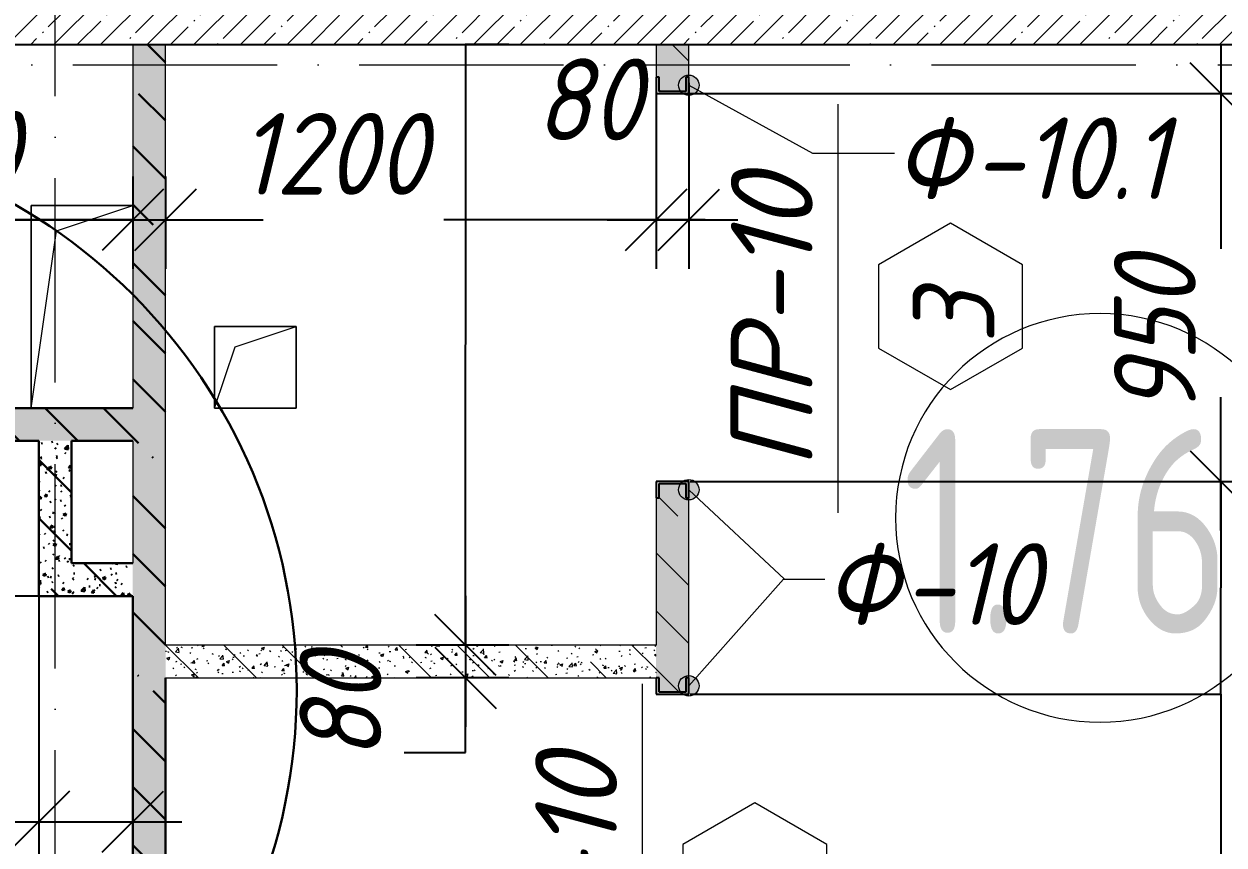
# Model space of a CAD drawing. Header units: millimetres. Extents: x 12986 to 523328, y -9759 to 30092.
# Drawn here: x 151281 to 154216, y 15091 to 17100 of the extents above; entities that cross this region are included whole.
import ezdxf

# ---------------------------------------------------------------- set-up
doc = ezdxf.new("R2010")
doc.units = ezdxf.units.MM
doc.linetypes.add('50_200_ШТРИХ_1Т_ш5_п1_п1_', pattern=[700, 500, -100, 0, -100])
for name, color, linetype, lineweight in [('0) ПГП', 1, 'Continuous', 30), ('2) Расчет', 1, 'Continuous', 30), ('A-ANNO-DIMS', 7, 'Continuous', 9), ('A-AREA-IDEN', 7, 'Continuous', 9), ('A-DOOR-IDEN', 7, 'Continuous', 9), ('A-FLOR', 7, 'Continuous', 9), ('A-GENM', 7, 'Continuous', 9), ('A-GENM-1', 7, 'Continuous', 25), ('A-GENM-IDEN', 7, 'Continuous', 9), ('A-WALL-1', 7, 'Continuous', 25), ('A-WALL-6', 18, 'Continuous', 13), ('A-WALL-PATT-1', 7, 'Continuous', 5), ('A-WALL-PATT-4', 250, 'Continuous', 5), ('Оси-2', 7, '50_200_ШТРИХ_1Т_ш5_п1_п1_', 9)]:
    doc.layers.add(name, color=color, linetype=linetype, lineweight=lineweight)
doc.layers.add('0)Допникки кружки', color=7, linetype='Continuous', plot=False)
doc.styles.add('ISOCPEUR_I_3', font='isocpeui.ttf', dxfattribs={"width": 0.9, "height": 200})
doc.styles.add('ISOCPEUR_I_5', font='isocpeui.ttf', dxfattribs={"height": 200})
doc.styles.add('СПДС', font='ГОСТ тип А.ttf', dxfattribs={"width": 0.9})
doc.dimstyles.new('ISO-2_0_0_9К_СРЕДНИЙ_1', dxfattribs={"dimscale": 304.8, "dimtxt": 199.196235, "dimasz": 0.492126, "dimexe": 0.393701, "dimexo": 0, "dimgap": 0, "dimtad": 1, "dimdec": 0, "dimzin": 0, "dimdsep": 46, "dimtxsty": 'ISOCPEUR_I_3', "dimblk1": 'OBLIQUE', "dimblk2": 'OBLIQUE', "dimsah": 1, "dimcen": 0.09, "dimdle": 0.393701, "dimazin": 0, "dimtfac": 1, "dimtdec": 4, "dimtix": 1, "dimtmove": 2, "dimatfit": 3, "dimfxl": 1, "dimtvp": 1, "dimtolj": 1, "dimtzin": 0, "dimarcsym": 2})
doc.dimstyles.new('ISO-2_0_0_9К_СРЕДНИЙ_6', dxfattribs={"dimscale": 304.8, "dimtxt": 199.196235, "dimasz": 0.492126, "dimexe": 0.393701, "dimexo": 0, "dimgap": 0, "dimtad": 1, "dimdec": 0, "dimzin": 0, "dimdsep": 46, "dimtxsty": 'ISOCPEUR_I_3', "dimblk1": 'OBLIQUE', "dimblk2": 'OBLIQUE', "dimsah": 1, "dimcen": 0.09, "dimdle": 0.393701, "dimazin": 0, "dimtfac": 1, "dimtdec": 4, "dimtix": 1, "dimtmove": 1, "dimatfit": 3, "dimfxl": 1, "dimtvp": 1, "dimtolj": 1, "dimtzin": 0, "dimarcsym": 2})
doc.dimstyles.get("Standard").update_dxf_attribs({"dimtxt": 0.18, "dimasz": 0.18, "dimexe": 0.18, "dimexo": 0.0625, "dimgap": 0.09, "dimtad": 0, "dimtih": 1, "dimtoh": 1, "dimdec": 4, "dimzin": 0, "dimdsep": 46, "dimtxsty": 'Standard', "dimcen": 0.09, "dimadec": 0, "dimazin": 0, "dimtfac": 1, "dimtdec": 4, "dimtofl": 0, "dimtmove": 0, "dimatfit": 3, "dimfxl": 1, "dimtolj": 1, "dimtzin": 0, "dimarcsym": 0})
pattern_1 = [(50, (61996.893, 0), (72.873764, -6.37607), [7.62, -83.82]), (355, (61996.89, 0), (-14.09699, 76.422444), [6.096, -67.056]), (100.451, (62002.966, -0.53), (58.776964, 70.04687), [6.476, -71.236]), (46.184, (61996.89, 20.32), (108.43142, -16.81745), [11.43, -125.73]), (96.636, (62005.93, 18.92), (94.961, 98.97089), [9.714, -106.854]), (351.184, (61996.89, 20.32), (94.96227, 98.97018), [9.144, -100.584]), (21, (62007.053, 15.24), (60.64565, -40.906537), [7.62, -83.82]), (326, (62007.05, 15.24), (24.72083, 73.67493), [6.096, -67.056]), (71.451, (62012.11, 11.83), (85.36689, 32.768737), [6.476, -71.236]), (37.5, (61996.893, 0), (1.235525, 33.8224325), [3.353, -62.89, 3.353, -64.719, -67.31]), (37.5, (61996.893, 0), (1.235525, 33.8224325), [-134.315, 3.353, -63.957]), (7.5, (61996.893, 0), (26.728146, 40.07255), [3.353, -35.458, 3.353, -61.366, -25.654]), (7.5, (61996.893, 0), (26.728146, 40.07255), [-103.53, 3.353, -22.301]), (327.5, (61974.236, 0), (54.2363175, -2.292117), [3.353, -22.047, 3.353, -75.895, -105.156]), (327.5, (61974.236, 0), (54.2363175, -2.292117), [-104.648, 3.353, -101.803]), (317.5, (61964.076, 0), (59.25158, 10.17014), [3.353, -29.667, 3.353, -49.276, -74.676]), (317.5, (61964.076, 0), (59.25158, 10.17014), [-85.649, 3.353, -71.323])]
pattern_2 = [(135, (61996.9, 0), (-142.5612, -142.5612), []), (135, (62139.46, 0), (-142.5612, -142.5612), [252.016, -50.403, 3.353, -47.05])]

# ---------------------------------------------------------------- blocks, each defined once
blk = doc.blocks.new('AR_Отверстие прямоугольное _в плите_ - AR_Отверстие прямоугольное _в плите_-V79-АР1_Кладочный план 1 этажа')
at = {"layer": 'A-GENM'}
for p, q in [((124, 250), (-125, 250)), ((-125, 250), (-125, -246)), ((-62.5, 187.5), (124, 249.7)), ((-124.4, -246), (-62.5, 187.5))]:
    blk.add_line(p, q, dxfattribs=at)
blk = doc.blocks.new('AR_Отверстие прямоугольное _в плите_ - AR_Отверстие прямоугольное _в плите_-24484673-АР1_Кладочный план 1 этажа')
at = {"layer": 'A-GENM'}
for p, q in [((100, 100), (-100, 100)), ((-100, 100), (-100, -100)), ((-50, 50), (100, 100)), ((100, -100), (100, 100)), ((-100, -100), (-50, 50)), ((-100, -100), (100, -100))]:
    blk.add_line(p, q, dxfattribs=at)
blk = doc.blocks.new('Фахверк_СКБ_Швеллер - Ф-10_1_80х4030_развернут-26974358-АР1_Кладочный план 1 этажа')
at = {"layer": 'A-GENM-1'}
for p, q in [((165, 40), (125, 40)), ((125, 40), (125, -40)), ((129.5, 32.6), (165, 32.6)), ((129.5, -32.6), (129.5, 32.6)), ((165, 32.6), (165, 40)), ((125, -40), (165, -40)), ((165, -32.6), (129.5, -32.6)), ((165, -40), (165, -32.6))]:
    blk.add_line(p, q, dxfattribs=at)
blk = doc.blocks.new('Фахверк_СКБ_Швеллер - Ф-10_80х4030-26973533-АР1_Кладочный план 1 этажа')
at = {"layer": 'A-GENM-1'}
for p, q in [((165, 40), (125, 40)), ((125, 40), (125, -40)), ((129.5, 32.6), (165, 32.6)), ((129.5, -32.6), (129.5, 32.6)), ((165, 32.6), (165, 40)), ((125, -40), (165, -40)), ((165, -32.6), (129.5, -32.6)), ((165, -40), (165, -32.6))]:
    blk.add_line(p, q, dxfattribs=at)
blk = doc.blocks.new('DIMBLOCK152-АР1_Кладочный план 1 этажа')
at = {"layer": 'A-ANNO-DIMS', "color": 0, "lineweight": -2, "transparency": 16777216}
for p, q in [((154314.3, 17050), (154453.1, 17050)), ((154452.9, 17049.8), (154452.9, 16930.3)), ((152907, 16930.1), (154453.1, 16930.1)), ((154452.9, 16930.1), (154452.9, 16508.8)), ((154452.9, 16508.8), (154452.7, 16508.8))]:
    blk.add_line(p, q, dxfattribs=at)
at = {"layer": 'A-ANNO-DIMS', "color": 0, "transparency": 16777216}
for points in [[(154452.9, 17049.8), (154452.9, 17049.8), (154452.9, 17050)], [(154452.9, 16930.3), (154452.9, 16930.3), (154452.9, 16930.1)]]:
    blk.add_solid(points, dxfattribs=at)
at = {"layer": 'Defpoints', "color": 0, "transparency": 16777216}
for p in [(154314.2, 17050), (152906.9, 16930.1), (154452.9, 16930.1)]:
    blk.add_point(p, dxfattribs=at)
at = {"layer": 'A-ANNO-DIMS', "color": 0, "transparency": 16777216, "insert": (154452.4, 16304.3), "char_height": 0.18, "width": 409.118, "attachment_point": 1, "rotation": 90, "line_spacing_factor": 1.149209}
blk.add_mtext('\\A1;119.8895', dxfattribs=at)
blk = doc.blocks.new('_Oblique')
at = {"color": 0, "linetype": 'ByBlock', "lineweight": -2}
blk.add_line((-0.5, -0.5), (0.5, 0.5), dxfattribs=at)
blk = doc.blocks.new('DIMBLOCK153-АР1_Кладочный план 1 этажа')
at = {"layer": 'A-ANNO-DIMS', "color": 0, "lineweight": -2, "transparency": 16777216}
for p, q in [((154208.1, 17050.1), (154208.1, 16550.1)), ((152906.9, 16930.1), (154328.1, 16930.1)), ((154208.1, 15860.1), (154208.1, 16186.4)), ((152909.9, 15980.1), (154328.1, 15980.1))]:
    blk.add_line(p, q, dxfattribs=at)
at = {"layer": 'Defpoints', "color": 0, "transparency": 16777216}
for p in [(152906.9, 16930.1), (152909.9, 15980.1), (154208.1, 15980.1)]:
    blk.add_point(p, dxfattribs=at)
at = {"layer": 'A-ANNO-DIMS', "color": 0, "lineweight": -2, "transparency": 16777216, "xscale": 150, "yscale": 150, "zscale": 150}
for p, rotation in [((154208.1, 16930.1), 90), ((154208.1, 15980.1), 270)]:
    blk.add_blockref('_Oblique', p, dxfattribs=dict(at, rotation=rotation))
at = {"layer": 'A-ANNO-DIMS', "color": 0, "transparency": 16777216, "insert": (153946.8, 16140.7), "char_height": 200, "width": 455.087, "attachment_point": 1, "rotation": 90, "line_spacing_factor": 1.149209, "style": 'ISOCPEUR_I_3'}
blk.add_mtext('\\A1;950', dxfattribs=at)
blk = doc.blocks.new('DIMBLOCK154-АР1_Кладочный план 1 этажа')
at = {"layer": 'A-ANNO-DIMS', "color": 0, "lineweight": -2, "transparency": 16777216}
for p, q in [((152910, 15980.1), (154208.3, 15980.1)), ((154208.1, 15979.9), (154208.1, 15720.3)), ((154208.1, 15460.3), (154208.1, 15719.9)), ((152910, 15460.1), (154208.3, 15460.1))]:
    blk.add_line(p, q, dxfattribs=at)
at = {"layer": 'A-ANNO-DIMS', "color": 0, "transparency": 16777216}
for points in [[(154208.1, 15979.9), (154208.2, 15979.9), (154208.1, 15980.1)], [(154208.1, 15460.3), (154208.2, 15460.3), (154208.1, 15460.1)]]:
    blk.add_solid(points, dxfattribs=at)
at = {"layer": 'Defpoints', "color": 0, "transparency": 16777216}
for p in [(152909.9, 15980.1), (152909.9, 15460.1), (154208.1, 15460.1)]:
    blk.add_point(p, dxfattribs=at)
at = {"layer": 'A-ANNO-DIMS', "color": 0, "transparency": 16777216, "insert": (154208.1, 15720.1), "char_height": 0.18, "width": 455.087, "attachment_point": 5}
blk.add_mtext('\\A1;520.0000', dxfattribs=at)
blk = doc.blocks.new('DIMBLOCK155-АР1_Кладочный план 1 этажа')
at = {"layer": 'A-ANNO-DIMS', "color": 0, "lineweight": -2, "transparency": 16777216}
for p, q in [((152910, 15460.1), (154208.3, 15460.1)), ((154208.1, 15459.9), (154208.1, 14985.3)), ((154208.1, 14510.3), (154208.1, 14984.9)), ((152907, 14510.1), (154208.3, 14510.1))]:
    blk.add_line(p, q, dxfattribs=at)
at = {"layer": 'A-ANNO-DIMS', "color": 0, "transparency": 16777216}
for points in [[(154208.1, 15459.9), (154208.2, 15459.9), (154208.1, 15460.1)], [(154208.1, 14510.3), (154208.2, 14510.3), (154208.1, 14510.1)]]:
    blk.add_solid(points, dxfattribs=at)
at = {"layer": 'Defpoints', "color": 0, "transparency": 16777216}
for p in [(152909.9, 15460.1), (152906.9, 14510.1), (154208.1, 14510.1)]:
    blk.add_point(p, dxfattribs=at)
at = {"layer": 'A-ANNO-DIMS', "color": 0, "transparency": 16777216, "insert": (154208.1, 14985.1), "char_height": 0.18, "width": 455.087, "attachment_point": 5}
blk.add_mtext('\\A1;950.0000', dxfattribs=at)
blk = doc.blocks.new('AAR_СКБ_Марка_Двери_Перемычка и проем - Марка перемычки и проема-25306769-АР1_Кладочный план 1 этажа')
at = {"layer": 'A-DOOR-IDEN'}
for p, q in [((-5, 0), (5, 0)), ((-0.968, -0.984), (-1.986, -2.747)), ((1.067, -0.984), (-0.968, -0.984)), ((2.085, -2.747), (1.067, -0.984)), ((-1.986, -2.747), (-0.968, -4.509)), ((1.067, -4.509), (2.085, -2.747)), ((-0.968, -4.509), (1.067, -4.509))]:
    blk.add_line(p, q, dxfattribs=at)
blk = doc.blocks.new('DIMBLOCK634-АР1_Кладочный план 1 этажа')
at = {"layer": 'A-ANNO-DIMS', "color": 0, "lineweight": -2, "transparency": 16777216}
for p, q in [((152466.3, 17050), (152360.1, 17050)), ((152360.3, 17049.8), (152360.3, 16315.2)), ((152360.3, 15580.3), (152360.3, 16314.9)), ((152466.3, 15580.1), (152360.1, 15580.1))]:
    blk.add_line(p, q, dxfattribs=at)
at = {"layer": 'A-ANNO-DIMS', "color": 0, "transparency": 16777216}
for points in [[(152360.2, 17049.8), (152360.3, 17049.8), (152360.3, 17050)], [(152360.2, 15580.3), (152360.3, 15580.3), (152360.3, 15580.1)]]:
    blk.add_solid(points, dxfattribs=at)
at = {"layer": 'Defpoints', "color": 0, "transparency": 16777216}
for p in [(152466.3, 17050), (152360.3, 15580.1), (152466.3, 15580.1)]:
    blk.add_point(p, dxfattribs=at)
at = {"layer": 'A-ANNO-DIMS', "color": 0, "transparency": 16777216, "insert": (152360.3, 16315.1), "char_height": 0.18, "width": 579.201, "attachment_point": 5}
blk.add_mtext('\\A1;1469.8895', dxfattribs=at)
blk = doc.blocks.new('DIMBLOCK635-АР1_Кладочный план 1 этажа')
at = {"layer": 'A-ANNO-DIMS', "color": 0, "lineweight": -2, "transparency": 16777216}
for p, q in [((152360.3, 15700.1), (152360.3, 15380.1)), ((152466.3, 15580.1), (152240.3, 15580.1)), ((152466.3, 15500.1), (152240.3, 15500.1)), ((152360.3, 15316.9), (152360.3, 15500.1)), ((152210.3, 15316.9), (152360.3, 15316.9))]:
    blk.add_line(p, q, dxfattribs=at)
at = {"layer": 'Defpoints', "color": 0, "transparency": 16777216}
for p in [(152466.3, 15580.1), (152360.3, 15500.1), (152466.3, 15500.1)]:
    blk.add_point(p, dxfattribs=at)
at = {"layer": 'A-ANNO-DIMS', "color": 0, "lineweight": -2, "transparency": 16777216, "xscale": 150, "yscale": 150, "zscale": 150}
for p, rotation in [((152360.3, 15580.1), 90), ((152360.3, 15500.1), 270)]:
    blk.add_blockref('_Oblique', p, dxfattribs=dict(at, rotation=rotation))
at = {"layer": 'A-ANNO-DIMS', "color": 0, "transparency": 16777216, "insert": (151955, 15298.5), "char_height": 200, "width": 303.391, "attachment_point": 1, "rotation": 90, "line_spacing_factor": 1.149209, "style": 'ISOCPEUR_I_3'}
blk.add_mtext('\\A1;80', dxfattribs=at)
blk = doc.blocks.new('DIMBLOCK638-АР1_Кладочный план 1 этажа')
at = {"layer": 'A-ANNO-DIMS', "color": 0, "lineweight": -2, "transparency": 16777216}
for p, q in [((150616.9, 16726.9), (150616.9, 16620.7)), ((151546.9, 16726.9), (151546.9, 16620.7)), ((150617.1, 16620.9), (151081.2, 16620.9)), ((151546.7, 16620.9), (151082.5, 16620.9))]:
    blk.add_line(p, q, dxfattribs=at)
at = {"layer": 'A-ANNO-DIMS', "color": 0, "transparency": 16777216}
for points in [[(150617.1, 16620.9), (150617.1, 16620.9), (150616.9, 16620.9)], [(151546.7, 16620.9), (151546.7, 16620.9), (151546.9, 16620.9)]]:
    blk.add_solid(points, dxfattribs=at)
at = {"layer": 'Defpoints', "color": 0, "transparency": 16777216}
for p in [(150616.9, 16727), (151546.9, 16727), (151546.9, 16620.9)]:
    blk.add_point(p, dxfattribs=at)
at = {"layer": 'A-ANNO-DIMS', "color": 0, "transparency": 16777216, "insert": (151081.9, 16620.9), "char_height": 0.18, "width": 455.087, "attachment_point": 5}
blk.add_mtext('\\A1;930.0000', dxfattribs=at)
blk = doc.blocks.new('DIMBLOCK639-АР1_Кладочный план 1 этажа')
at = {"layer": 'A-ANNO-DIMS', "color": 0, "lineweight": -2, "transparency": 16777216}
for p, q in [((151546.9, 16727), (151546.9, 16500.9)), ((151626.9, 16727), (151626.9, 16500.9)), ((151039.8, 16620.9), (151546.9, 16620.9)), ((151426.9, 16620.9), (151746.9, 16620.9))]:
    blk.add_line(p, q, dxfattribs=at)
at = {"layer": 'Defpoints', "color": 0, "transparency": 16777216}
for p in [(151546.9, 16727), (151626.9, 16727), (151626.9, 16620.9)]:
    blk.add_point(p, dxfattribs=at)
at = {"layer": 'A-ANNO-DIMS', "color": 0, "lineweight": -2, "transparency": 16777216, "xscale": 150, "yscale": 150, "zscale": 150, "rotation": 180}
blk.add_blockref('_Oblique', (151546.9, 16620.9), dxfattribs=at)
at = {"layer": 'A-ANNO-DIMS', "color": 0, "lineweight": -2, "transparency": 16777216, "xscale": 150, "yscale": 150, "zscale": 150}
blk.add_blockref('_Oblique', (151626.9, 16620.9), dxfattribs=at)
at = {"layer": 'A-ANNO-DIMS', "color": 0, "transparency": 16777216, "insert": (151010, 16887.6), "char_height": 200, "width": 303.391, "attachment_point": 1, "line_spacing_factor": 1.149209, "style": 'ISOCPEUR_I_3'}
blk.add_mtext('\\A1;80', dxfattribs=at)
blk = doc.blocks.new('DIMBLOCK640-АР1_Кладочный план 1 этажа')
at = {"layer": 'A-ANNO-DIMS', "color": 0, "lineweight": -2, "transparency": 16777216}
for p, q in [((152826.9, 16955.7), (152826.9, 16500.9)), ((151626.9, 16727), (151626.9, 16500.9)), ((151506.9, 16620.9), (151865.8, 16620.9)), ((152946.9, 16620.9), (152308, 16620.9))]:
    blk.add_line(p, q, dxfattribs=at)
at = {"layer": 'Defpoints', "color": 0, "transparency": 16777216}
for p in [(152826.9, 16955.7), (151626.9, 16727), (152826.9, 16620.9)]:
    blk.add_point(p, dxfattribs=at)
at = {"layer": 'A-ANNO-DIMS', "color": 0, "lineweight": -2, "transparency": 16777216, "xscale": 150, "yscale": 150, "zscale": 150, "rotation": 180}
blk.add_blockref('_Oblique', (151626.9, 16620.9), dxfattribs=at)
at = {"layer": 'A-ANNO-DIMS', "color": 0, "lineweight": -2, "transparency": 16777216, "xscale": 150, "yscale": 150, "zscale": 150}
blk.add_blockref('_Oblique', (152826.9, 16620.9), dxfattribs=at)
at = {"layer": 'A-ANNO-DIMS', "color": 0, "transparency": 16777216, "insert": (151806.5, 16882.2), "char_height": 200, "width": 560.814, "attachment_point": 1, "line_spacing_factor": 1.149209, "style": 'ISOCPEUR_I_3'}
blk.add_mtext('\\A1;1200', dxfattribs=at)
blk = doc.blocks.new('DIMBLOCK641-АР1_Кладочный план 1 этажа')
at = {"layer": 'A-ANNO-DIMS', "color": 0, "lineweight": -2, "transparency": 16777216}
for p, q in [((152826.9, 16955.7), (152826.9, 16500.9)), ((152906.9, 16955.7), (152906.9, 16500.9)), ((152706.9, 16620.9), (153026.9, 16620.9))]:
    blk.add_line(p, q, dxfattribs=at)
at = {"layer": 'Defpoints', "color": 0, "transparency": 16777216}
for p in [(152826.9, 16955.7), (152906.9, 16955.7), (152906.9, 16620.9)]:
    blk.add_point(p, dxfattribs=at)
at = {"layer": 'A-ANNO-DIMS', "color": 0, "lineweight": -2, "transparency": 16777216, "xscale": 150, "yscale": 150, "zscale": 150, "rotation": 180}
blk.add_blockref('_Oblique', (152826.9, 16620.9), dxfattribs=at)
at = {"layer": 'A-ANNO-DIMS', "color": 0, "lineweight": -2, "transparency": 16777216, "xscale": 150, "yscale": 150, "zscale": 150}
blk.add_blockref('_Oblique', (152906.9, 16620.9), dxfattribs=at)
at = {"layer": 'A-ANNO-DIMS', "color": 0, "transparency": 16777216, "insert": (152531.5, 17015.5), "char_height": 200, "width": 303.391, "attachment_point": 1, "line_spacing_factor": 1.149209, "style": 'ISOCPEUR_I_3'}
blk.add_mtext('\\A1;80', dxfattribs=at)
blk = doc.blocks.new('DIMBLOCK647-АР1_Кладочный план 1 этажа')
at = {"layer": 'A-ANNO-DIMS', "color": 0, "lineweight": -2, "transparency": 16777216}
for p, q in [((151316.9, 15700), (151316.9, 15027.7)), ((151546.9, 15253.7), (151546.9, 15027.7)), ((151196.9, 15147.7), (151666.9, 15147.7))]:
    blk.add_line(p, q, dxfattribs=at)
at = {"layer": 'Defpoints', "color": 0, "transparency": 16777216}
for p in [(151316.9, 15700), (151546.9, 15253.7), (151546.9, 15147.7)]:
    blk.add_point(p, dxfattribs=at)
at = {"layer": 'A-ANNO-DIMS', "color": 0, "lineweight": -2, "transparency": 16777216, "xscale": 150, "yscale": 150, "zscale": 150, "rotation": 180}
blk.add_blockref('_Oblique', (151316.9, 15147.7), dxfattribs=at)
at = {"layer": 'A-ANNO-DIMS', "color": 0, "lineweight": -2, "transparency": 16777216, "xscale": 150, "yscale": 150, "zscale": 150}
blk.add_blockref('_Oblique', (151546.9, 15147.7), dxfattribs=at)
at = {"layer": 'A-ANNO-DIMS', "color": 0, "transparency": 16777216, "insert": (150859.5, 15542.3), "char_height": 200, "width": 455.087, "attachment_point": 1, "line_spacing_factor": 1.149209, "style": 'ISOCPEUR_I_3'}
blk.add_mtext('\\A1;230', dxfattribs=at)
blk = doc.blocks.new('DIMBLOCK648-АР1_Кладочный план 1 этажа')
at = {"layer": 'A-ANNO-DIMS', "color": 0, "lineweight": -2, "transparency": 16777216}
for p, q in [((150983.2, 16200), (150983.2, 15580)), ((151089.3, 16080), (150863.2, 16080)), ((150983.2, 15890), (150548.8, 15622.7)), ((151316.9, 15700), (150863.2, 15700)), ((150548.8, 15622.7), (150166.4, 15622.7))]:
    blk.add_line(p, q, dxfattribs=at)
at = {"layer": 'Defpoints', "color": 0, "transparency": 16777216}
for p in [(151089.3, 16080), (150983.2, 15700), (151316.9, 15700)]:
    blk.add_point(p, dxfattribs=at)
at = {"layer": 'A-ANNO-DIMS', "color": 0, "lineweight": -2, "transparency": 16777216, "xscale": 150, "yscale": 150, "zscale": 150}
for p, rotation in [((150983.2, 16080), 90), ((150983.2, 15700), 270)]:
    blk.add_blockref('_Oblique', p, dxfattribs=dict(at, rotation=rotation))
at = {"layer": 'A-ANNO-DIMS', "color": 0, "transparency": 16777216, "insert": (150415.4, 15300.9), "char_height": 200, "width": 455.087, "attachment_point": 1, "rotation": 90, "line_spacing_factor": 1.149209, "style": 'ISOCPEUR_I_3'}
blk.add_mtext('\\A1;380', dxfattribs=at)
blk = doc.blocks.new('Марка_Помещения - Номер-25198446-Объем проектирования 1 этажа')
at = {"layer": 'A-AREA-IDEN'}
for start, end in [(360, 180), (180, 360)]:
    blk.add_arc((0, 0), 2.5, start, end, dxfattribs=at)

msp = doc.modelspace()

# ---------------------------------------------------------------- hatches: boundary and pattern name
at = {"layer": '0) ПГП'}
h = msp.add_hatch(dxfattribs=at)
h.set_pattern_fill('FP_16', color=256, style=0, pattern_type=2)
h.set_pattern_definition(pattern_1)
h.paths.add_polyline_path([(151626.89325, 13620), (151626.89325, 17050.00001), (151546.89325, 17050.00001), (151546.89325, 13620)], flags=0)
h = msp.add_hatch(dxfattribs=at)
h.set_pattern_fill('FP_17', color=256, style=0, pattern_type=2)
h.set_pattern_definition(pattern_2)
h.paths.add_polyline_path([(151626.89325, 13620), (151626.89325, 17050.00001), (151546.89325, 17050.00001), (151546.89325, 13620)], flags=0)
h = msp.add_hatch(dxfattribs=at)
h.set_pattern_fill('FP_16', color=256, style=0, pattern_type=2)
h.set_pattern_definition(pattern_1)
h.paths.add_polyline_path([(151396.89325, 16080.00001), (151546.89325, 16080.00001), (151546.89325, 16160.00001), (148486.89328, 16160.00001), (148486.89328, 16080.00001), (151390.55547, 16080.00001)], flags=0)
h = msp.add_hatch(dxfattribs=at)
h.set_pattern_fill('FP_17', color=256, style=0, pattern_type=2)
h.set_pattern_definition(pattern_2)
h.paths.add_polyline_path([(151396.89325, 16080.00001), (151546.89325, 16080.00001), (151546.89325, 16160.00001), (148486.89328, 16160.00001), (148486.89328, 16080.00001), (151390.55547, 16080.00001)], flags=0)
h = msp.add_hatch(dxfattribs=at)
h.set_pattern_fill('FP_16', color=256, style=0, pattern_type=2)
h.set_pattern_definition(pattern_1)
h.paths.add_polyline_path([(151390.55547, 15780.00001), (151396.89325, 15780.00001), (151396.89325, 16080.00001), (151316.89325, 16080.00001), (151316.89325, 15780.00001)], flags=0)
h = msp.add_hatch(dxfattribs=at)
h.set_pattern_fill('FP_17', color=256, style=0, pattern_type=2)
h.set_pattern_definition(pattern_2)
h.paths.add_polyline_path([(151390.55547, 15780.00001), (151396.89325, 15780.00001), (151396.89325, 16080.00001), (151316.89325, 16080.00001), (151316.89325, 15780.00001)], flags=0)
h = msp.add_hatch(dxfattribs=at)
h.set_pattern_fill('FP_16', color=256, style=0, pattern_type=2)
h.set_pattern_definition(pattern_1)
h.paths.add_polyline_path([(151390.55547, 15700.00001), (151546.89325, 15700.00001), (151546.89325, 15780.00001), (151316.89325, 15780.00001), (151316.89325, 15700.00001)], flags=0)
h = msp.add_hatch(dxfattribs=at)
h.set_pattern_fill('FP_17', color=256, style=0, pattern_type=2)
h.set_pattern_definition(pattern_2)
h.paths.add_polyline_path([(151390.55547, 15700.00001), (151546.89325, 15700.00001), (151546.89325, 15780.00001), (151316.89325, 15780.00001), (151316.89325, 15700.00001)], flags=0)
at = {"layer": 'A-GENM-IDEN'}
h = msp.add_hatch(color=256, dxfattribs=at)
edge = h.paths.add_edge_path(flags=0)
edge.add_arc((152906.89292, 16950.11054), 25, 0, 360)
h = msp.add_hatch(color=256, dxfattribs=at)
edge = h.paths.add_edge_path(flags=0)
edge.add_arc((152906.89292, 15960.11054), 25, 0, 360)
h = msp.add_hatch(color=256, dxfattribs=at)
edge = h.paths.add_edge_path(flags=0)
edge.add_arc((152906.89292, 15480.11054), 25, 0, 360)
at = {"layer": 'A-WALL-PATT-1'}
h = msp.add_hatch(dxfattribs=at)
h.set_pattern_fill('FP_1', color=256, style=0, pattern_type=2)
h.set_pattern_definition([(45, (61996.89, 0), (-57.024626, 57.024626), []), (45, (62053.92, 0), (-57.024626, 57.024626), [100.806, -20.161, 3.353, -16.808])])
h.paths.add_polyline_path([(152922.82109, 17050.00001), (154806.89328, 17050.00001), (154806.89328, 17270.00001), (148376.89328, 17270.00001), (148376.89328, 17050.00001), (152906.89292, 17050.00001)], flags=0)
at = {"layer": 'A-WALL-PATT-4'}
h = msp.add_hatch(dxfattribs=at)
h.set_pattern_fill('FP_16', color=256, style=0, pattern_type=2)
h.set_pattern_definition(pattern_1)
h.paths.add_polyline_path([(152826.89292, 13620), (152906.89292, 13620), (152906.89292, 14470.11054), (152899.49292, 14470.11054), (152899.49292, 14505.61054), (152834.29292, 14505.61054), (152834.29292, 14470.11054), (152826.89292, 14470.11054), (152826.89292, 14400.00001)], flags=0)
h.paths.add_polyline_path([(152834.29292, 15464.61054), (152899.49292, 15464.61054), (152899.49292, 15500.11054), (152906.89292, 15500.11054), (152906.89292, 15940.11054), (152899.49292, 15940.11054), (152899.49292, 15975.61054), (152834.29292, 15975.61054), (152834.29292, 15940.11054), (152826.89292, 15940.11054), (152826.89292, 15500.11054), (152834.29292, 15500.11054), (152834.29292, 15496.41054)], flags=0)
h.paths.add_polyline_path([(152899.49292, 16934.61054), (152899.49292, 16970.11054), (152906.89292, 16970.11054), (152906.89292, 17050.00001), (152826.89292, 17050.00001), (152826.89292, 16970.11054), (152834.29292, 16970.11054), (152834.29292, 16934.61054)], flags=0)
h = msp.add_hatch(dxfattribs=at)
h.set_pattern_fill('FP_17', color=256, style=0, pattern_type=2)
h.set_pattern_definition(pattern_2)
h.paths.add_polyline_path([(152826.89292, 13620), (152906.89292, 13620), (152906.89292, 14470.11054), (152899.49292, 14470.11054), (152899.49292, 14505.61054), (152834.29292, 14505.61054), (152834.29292, 14470.11054), (152826.89292, 14470.11054), (152826.89292, 14400.00001)], flags=0)
h.paths.add_polyline_path([(152834.29292, 15464.61054), (152899.49292, 15464.61054), (152899.49292, 15500.11054), (152906.89292, 15500.11054), (152906.89292, 15940.11054), (152899.49292, 15940.11054), (152899.49292, 15975.61054), (152834.29292, 15975.61054), (152834.29292, 15940.11054), (152826.89292, 15940.11054), (152826.89292, 15500.11054), (152834.29292, 15500.11054), (152834.29292, 15496.41054)], flags=0)
h.paths.add_polyline_path([(152899.49292, 16934.61054), (152899.49292, 16970.11054), (152906.89292, 16970.11054), (152906.89292, 17050.00001), (152826.89292, 17050.00001), (152826.89292, 16970.11054), (152834.29292, 16970.11054), (152834.29292, 16934.61054)], flags=0)
h = msp.add_hatch(dxfattribs=at)
h.set_pattern_fill('FP_16', color=256, style=0, pattern_type=2)
h.set_pattern_definition(pattern_1)
h.paths.add_polyline_path([(152826.89292, 15500.11054), (152826.89292, 15580.11054), (151626.89325, 15580.11054), (151626.89325, 15500.11054)], flags=0)
h = msp.add_hatch(dxfattribs=at)
h.set_pattern_fill('FP_17', color=256, style=0, pattern_type=2)
h.set_pattern_definition(pattern_2)
h.paths.add_polyline_path([(152826.89292, 15500.11054), (152826.89292, 15580.11054), (151626.89325, 15580.11054), (151626.89325, 15500.11054)], flags=0)

# ---------------------------------------------------------------- linework, layer by layer
at = {"layer": '0) ПГП'}
for p, q in [((151546.89325, 16160.00001), (150616.89326, 16160.00001)), ((151396.89325, 15780.00001), (151396.89325, 16080.00001)), ((151546.89325, 15780.00001), (151396.89325, 15780.00001)), ((151546.89325, 15700.00001), (151546.89325, 13620))]:
    msp.add_line(p, q, dxfattribs=at)
at = {"layer": '0)Допникки кружки', "color": 6, "lineweight": 30}
msp.add_circle((150578.38563, 15469.38563), 1369.38563, dxfattribs=at)
at = {"layer": '2) Расчет'}
for p, q in [((148846.89328, 16080.00001), (151316.89325, 16080.00001)), ((151316.89325, 16080.00001), (151316.89325, 15700.00001)), ((151396.89325, 16080.00001), (151546.89325, 16080.00001)), ((151316.89325, 15700.00001), (151546.89325, 15700.00001)), ((151626.89325, 13620), (151626.89325, 15500.11054))]:
    msp.add_line(p, q, dxfattribs=at)
at = {"layer": 'A-FLOR'}
for p, q in [((151297.89325, 16656.00001), (151546.89325, 16656.00001)), ((151297.89325, 16160.00001), (151297.89325, 16656.00001)), ((151746.89325, 16360.00001), (151946.89325, 16360.00001)), ((151746.89325, 16160.00001), (151746.89325, 16360.00001)), ((151946.89325, 16360.00001), (151946.89325, 16160.00001)), ((151946.89325, 16160.00001), (151746.89325, 16160.00001))]:
    msp.add_line(p, q, dxfattribs=at)
at = {"layer": 'A-GENM-IDEN'}
for p, q in [((152906.89292, 16950.11054), (153209.48485, 16783.76336)), ((153209.48485, 16783.76336), (153409.9996, 16783.76336)), ((152906.89292, 15960.11054), (153141.1287, 15741.61499)), ((152906.89292, 15480.11054), (153138.17732, 15741.61499)), ((153138.17732, 15741.61499), (153239.6008, 15741.61499)), ((153141.1287, 15741.61499), (153239.6008, 15741.61499))]:
    msp.add_line(p, q, dxfattribs=at)
for centre in [(152906.89292, 16950.11054), (152906.89292, 15960.11054), (152906.89292, 15480.11054)]:
    msp.add_circle(centre, 25, dxfattribs=at)
at = {"layer": 'A-WALL-1'}
msp.add_line((148486.89328, 17050.00001), (154806.89328, 17050.00001), dxfattribs=at)
at = {"layer": 'A-WALL-6'}
for p, q in [((151546.89325, 17050.00001), (151546.89325, 16160.00001)), ((151626.89325, 15580.11054), (151626.89325, 17050.00001)), ((152826.89292, 17050.00001), (152826.89292, 16970.11054)), ((152906.89292, 16970.11054), (152906.89292, 17050.00001)), ((151546.89325, 16080.00001), (151546.89325, 15780.00001)), ((152826.89292, 15940.11054), (152826.89292, 15580.11054)), ((152906.89292, 15500.11054), (152906.89292, 15940.11054)), ((152826.89292, 15580.11054), (151626.89325, 15580.11054)), ((151626.89325, 15500.11054), (152826.89292, 15500.11054))]:
    msp.add_line(p, q, dxfattribs=at)
at = {"layer": 'Оси-2'}
for p, q in [((151356.89325, -4080), (151356.89325, 28636.94316)), ((57586.89328, 17000.00007), (187948.52131, 17000.00007))]:
    msp.add_line(p, q, dxfattribs=at)

# ---------------------------------------------------------------- block references
at = {"layer": 'A-AREA-IDEN', "xscale": 199.9999999999999, "yscale": 199.9999999999999, "zscale": 199.9999999999999}
msp.add_blockref('Марка_Помещения - Номер-25198446-Объем проектирования 1 этажа', (153912.70043, 15891.26831), dxfattribs=at)
at = {"layer": 'A-DOOR-IDEN', "xscale": 99.99999999999993, "yscale": 99.99999999999993, "zscale": 99.99999999999993}
for p, rotation in [((153272.25106, 16403.78211), 89.99999999999991), ((152793.68408, 14985.11054), 90.00000000000007)]:
    msp.add_blockref('AAR_СКБ_Марка_Двери_Перемычка и проем - Марка перемычки и проема-25306769-АР1_Кладочный план 1 этажа', p, dxfattribs=dict(at, rotation=rotation))
at = {"layer": 'A-GENM'}
for name, p in [('AR_Отверстие прямоугольное _в плите_ - AR_Отверстие прямоугольное _в плите_-V79-АР1_Кладочный план 1 этажа', (151422.89325, 16406.00001)), ('AR_Отверстие прямоугольное _в плите_ - AR_Отверстие прямоугольное _в плите_-24484673-АР1_Кладочный план 1 этажа', (151846.89325, 16260.00001))]:
    msp.add_blockref(name, p, dxfattribs=at)
at = {"layer": 'A-GENM-1'}
for name, p, rotation in [('Фахверк_СКБ_Швеллер - Ф-10_1_80х4030_развернут-26974358-АР1_Кладочный план 1 этажа', (152866.89292, 16805.11054), 90), ('Фахверк_СКБ_Швеллер - Ф-10_80х4030-26973533-АР1_Кладочный план 1 этажа', (152866.89292, 16105.11054), 270), ('Фахверк_СКБ_Швеллер - Ф-10_80х4030-26973533-АР1_Кладочный план 1 этажа', (152866.89292, 15335.11054), 90)]:
    msp.add_blockref(name, p, dxfattribs=dict(at, rotation=rotation))

# ---------------------------------------------------------------- texts
at = {"layer": 'A-AREA-IDEN', "insert": (153428.93413, 16108.38691), "char_height": 500, "width": 1212.1515, "attachment_point": 1, "style": 'СПДС'}
msp.add_mtext('1.76', dxfattribs=at)
at = {"layer": 'A-DOOR-IDEN', "insert": (153454.89243, 16317.58359), "char_height": 200, "width": 158.734125, "attachment_point": 1, "rotation": 90, "style": 'ISOCPEUR_I_3'}
msp.add_mtext('\\fISOCPEUR|b0|i1|c204|p34|;\\W.9;3', dxfattribs=at)
at = {"layer": 'A-GENM-IDEN', "char_height": 200, "attachment_point": 1, "style": 'ISOCPEUR_I_3'}
for s, insert, width in [('\\fISOCPEUR|b0|i1|c204|p34|;\\W.9;Ф', (153409.9996, 16871.37795), 230.886), ('-10.1', (153600.4996, 16871.37795), 620.506125), ('\\fISOCPEUR|b0|i1|c204|p34|;\\W.9;Ф', (153239.6008, 15829.22958), 230.886), ('\\fISOCPEUR|b0|i1|c204|p34|;\\W.9;Ф', (153239.6008, 15829.22958), 230.886), ('-10', (153430.1008, 15829.22958), 432.91125), ('-10', (153430.1008, 15829.22958), 432.91125)]:
    msp.add_mtext(s, dxfattribs=dict(at, insert=insert, width=width))
at = {"layer": 'A-GENM-IDEN', "char_height": 200, "attachment_point": 1, "rotation": 90, "style": 'ISOCPEUR_I_5'}
for s, insert, width in [('-10', (153009.77709, 16354.95552), 481.0125), ('ПР', (153009.77709, 16010.99718), 416.8775), ('-10', (152531.21012, 14936.28394), 481.0125)]:
    msp.add_mtext(s, dxfattribs=dict(at, insert=insert, width=width))

# ---------------------------------------------------------------- dimensions: what is measured, and where the dimension line sits
at = {"layer": 'A-ANNO-DIMS'}
for base, p1, p2, picture, middle in [((152360.25488, 15580.11054), (152466.32089, 17050.00001), (152466.32089, 15580.11054), 'DIMBLOCK634-АР1_Кладочный план 1 этажа', (152360.25488, 16315.05527)), ((154208.12897, 15460.11054), (152909.94092, 15980.11054), (152909.94092, 15460.11054), 'DIMBLOCK154-АР1_Кладочный план 1 этажа', (154208.12897, 15720.11054)), ((154208.12897, 14510.11054), (152909.94092, 15460.11054), (152906.89292, 14510.11054), 'DIMBLOCK155-АР1_Кладочный план 1 этажа', (154208.12897, 14985.11054))]:
    dim = msp.add_linear_dim(base=base, p1=p1, p2=p2, angle=90, dimstyle='Standard', dxfattribs=at)
    dim.commit()
    dim.dimension.update_dxf_attribs({"geometry": picture, "text_midpoint": middle})
for base, p1, p2, dimstyle, override, picture, middle in [((154208.12897, 15980.11054), (152906.89292, 16930.11054), (152909.94092, 15980.11054), 'ISO-2_0_0_9К_СРЕДНИЙ_1', {"dimpost": '<>', "dimfxl": 950.00489}, 'DIMBLOCK153-АР1_Кладочный план 1 этажа', (154080.17115, 16368.23409)), ((150983.21781, 15700.00001), (151089.28383, 16080.00001), (151316.89325, 15700.00001), 'ISO-2_0_0_9К_СРЕДНИЙ_6', {"dimpost": '<>', "dimfxl": 442.951518}, 'DIMBLOCK648-АР1_Кладочный план 1 этажа', (150548.7697, 15622.6594)), ((152360.25488, 15500.11054), (152466.32089, 15580.11054), (152466.32089, 15500.11054), 'ISO-2_0_0_9К_СРЕДНИЙ_6', {"dimpost": '<>', "dimfxl": 80}, 'DIMBLOCK635-АР1_Кладочный план 1 этажа', (152232.29706, 15316.89499))]:
    dim = msp.add_linear_dim(base=base, p1=p1, p2=p2, angle=90, dimstyle=dimstyle, override=override, dxfattribs=at)
    dim.commit()
    dim.dimension.update_dxf_attribs({"geometry": picture, "text_midpoint": middle, "dimtype": 160, "text_rotation": 90})
dim = msp.add_linear_dim(base=(154452.89665, 16930.11054), p1=(154314.19498, 17050.00001), p2=(152906.89292, 16930.11054), angle=90, dimstyle='Standard', dxfattribs=at)
dim.commit()
dim.dimension.update_dxf_attribs({"geometry": 'DIMBLOCK152-АР1_Кладочный план 1 этажа', "text_midpoint": (154452.50665, 16508.84889), "dimtype": 160, "text_rotation": 90})
for base, p1, p2, dimstyle, override, picture, middle in [((152906.89292, 16620.89251), (152826.89292, 16955.69929), (152906.89292, 16955.69929), 'ISO-2_0_0_9К_СРЕДНИЙ_6', {"dimpost": '<>', "dimfxl": 80}, 'DIMBLOCK641-АР1_Кладочный план 1 этажа', (152683.16365, 16748.85032)), ((152826.89292, 16620.89251), (151626.89325, 16726.95852), (152826.89292, 16955.69929), 'ISO-2_0_0_9К_СРЕДНИЙ_1', {"dimpost": '<>', "dimfxl": 1221.606129}, 'DIMBLOCK640-АР1_Кладочный план 1 этажа', (152086.89081, 16748.85032)), ((151626.89325, 16620.89251), (151546.89325, 16726.95852), (151626.89325, 16726.95852), 'ISO-2_0_0_9К_СРЕДНИЙ_6', {"dimpost": '<>', "dimfxl": 80}, 'DIMBLOCK639-АР1_Кладочный план 1 этажа', (151161.70393, 16384.54865)), ((151546.89325, 15147.6591), (151316.89325, 15700.00001), (151546.89325, 15253.72512), 'ISO-2_0_0_9К_СРЕДНИЙ_6', {"dimpost": '<>', "dimfxl": 502.05704}, 'DIMBLOCK647-АР1_Кладочный план 1 этажа', (151087.05361, 15275.61692))]:
    dim = msp.add_linear_dim(base=base, p1=p1, p2=p2, dimstyle=dimstyle, override=override, dxfattribs=at)
    dim.commit()
    dim.dimension.update_dxf_attribs({"geometry": picture, "text_midpoint": middle, "dimtype": 160})
dim = msp.add_linear_dim(base=(151546.89325, 16620.89251), p1=(150616.89326, 16726.95852), p2=(151546.89325, 16726.95852), dimstyle='Standard', dxfattribs=at)
dim.commit()
dim.dimension.update_dxf_attribs({"geometry": 'DIMBLOCK638-АР1_Кладочный план 1 этажа', "text_midpoint": (151081.89325, 16620.89251)})

doc.saveas('drawing.dxf')
